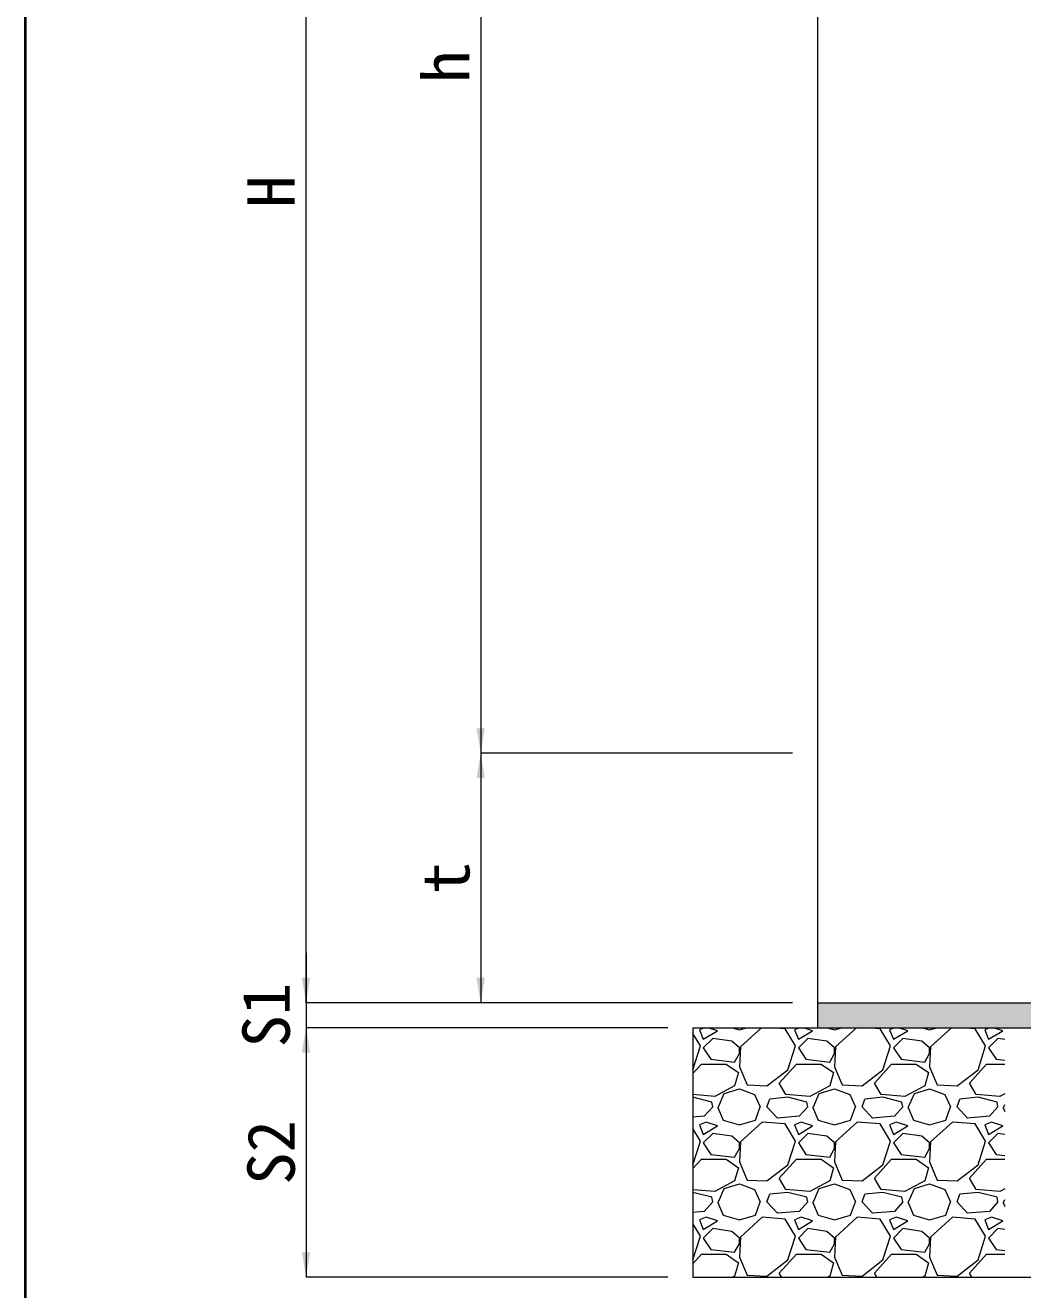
# Model space of a CAD drawing. Units: millimetres at full size; details may follow other scales. Extents: x 77366 to 106166, y -28085 to 6898.
# Drawn here: x 84466 to 85265, y 2733 to 3746 of the extents above; entities that cross this region are included whole.
import ezdxf
from ezdxf.enums import TextEntityAlignment as Align

# ---------------------------------------------------------------- set-up
doc = ezdxf.new("R2010")
doc.units = ezdxf.units.MM
doc.header["$LTSCALE"] = 50
doc.layers.add('モルタル', color=7, linetype='Continuous')
for name, color, linetype, lineweight in [('図枠', 7, 'Continuous', 5), ('基礎', 7, 'Continuous', 5), ('寸法線', 7, 'Continuous', 13), ('本体', 2, 'Continuous', 20)]:
    doc.layers.add(name, color=color, linetype=linetype, lineweight=lineweight)
doc.styles.add('ＭＳ ゴシック', font='')
doc.styles.get('ＭＳ ゴシック').set_extended_font_data('MS Gothic')

# ---------------------------------------------------------------- blocks, each defined once
blk = doc.blocks.new('filled_arrow')
at = {"color": 0, "linetype": 'Continuous', "lineweight": -2}
blk.add_solid([(7.5, 1.25), (0, 0), (7.5, -1.25)], dxfattribs=at)

msp = doc.modelspace()

# ---------------------------------------------------------------- hatches: boundary and pattern name
at = {"layer": 'モルタル'}
msp.add_hatch(color=256, dxfattribs=at).paths.add_polyline_path([(86000.8, 2943.06), (86000.8, 2963.06), (85100.8, 2963.06), (85100.8, 2943.06)])

# ---------------------------------------------------------------- linework, layer by layer
at = {"layer": '図枠', "lineweight": 40}
msp.add_line((84465.8, 5414.64), (84465.8, -125.36), dxfattribs=at)
at = {"layer": '基礎', "color": 3, "lineweight": 20}
for p, q in [((85000.8, 2943.06), (86100.8, 2943.06)), ((85000.8, 2943.06), (85000.8, 2743.06)), ((85000.8, 2743.06), (86100.8, 2743.06))]:
    msp.add_line(p, q, dxfattribs=at)
at = {"layer": '基礎'}
for p, q in [((85010.11, 2943.06), (85006.15, 2941.36)), ((85006.15, 2941.36), (85009.19, 2933.74)), ((85009.19, 2933.74), (85020.62, 2940.6)), ((85020.62, 2940.6), (85013.24, 2943.06)), ((85032.37, 2943.06), (85038.15, 2941.36)), ((85038.15, 2941.36), (85043.93, 2943.06)), ((85055.8, 2943.06), (85038.91, 2927.65)), ((85074.73, 2942.12), (85063.47, 2943.06)), ((85083.11, 2928.41), (85074.73, 2942.12)), ((85086.31, 2943.06), (85082.35, 2941.36)), ((85082.35, 2941.36), (85085.39, 2933.74)), ((85085.39, 2933.74), (85096.82, 2940.6)), ((85096.82, 2940.6), (85089.44, 2943.06)), ((85108.57, 2943.06), (85114.35, 2941.36)), ((85114.35, 2941.36), (85120.13, 2943.06)), ((85132, 2943.06), (85115.11, 2927.65)), ((85150.93, 2942.12), (85139.67, 2943.06)), ((85159.31, 2928.41), (85150.93, 2942.12)), ((85162.51, 2943.06), (85158.55, 2941.36)), ((85158.55, 2941.36), (85161.59, 2933.74)), ((85161.59, 2933.74), (85173.02, 2940.6)), ((85173.02, 2940.6), (85165.64, 2943.06)), ((85184.77, 2943.06), (85190.55, 2941.36)), ((85190.55, 2941.36), (85196.33, 2943.06)), ((85208.2, 2943.06), (85191.31, 2927.65)), ((85227.13, 2942.12), (85215.87, 2943.06)), ((85235.51, 2928.41), (85227.13, 2942.12)), ((85238.71, 2943.06), (85234.75, 2941.36)), ((85234.75, 2941.36), (85237.79, 2933.74)), ((85237.79, 2933.74), (85249.22, 2940.6)), ((85249.22, 2940.6), (85241.84, 2943.06)), ((85006.91, 2928.41), (85000.8, 2938.41)), ((85016.81, 2934.5), (85009.19, 2926.88)), ((85032.05, 2932.22), (85016.81, 2934.5)), ((85038.15, 2926.88), (85032.05, 2932.22)), ((85093.01, 2934.5), (85085.39, 2926.88)), ((85108.25, 2932.22), (85093.01, 2934.5)), ((85114.35, 2926.88), (85108.25, 2932.22)), ((85169.21, 2934.5), (85161.59, 2926.88)), ((85184.45, 2932.22), (85169.21, 2934.5)), ((85190.55, 2926.88), (85184.45, 2932.22)), ((85245.41, 2934.5), (85237.79, 2926.88)), ((85250.8, 2933.7), (85245.41, 2934.5)), ((85000.81, 2909.36), (85006.91, 2928.41)), ((85009.19, 2926.88), (85015.29, 2917.74)), ((85034.34, 2915.45), (85038.15, 2922.31)), ((85038.91, 2927.65), (85038.15, 2911.64)), ((85038.15, 2922.31), (85038.15, 2926.88)), ((85077.01, 2909.36), (85083.11, 2928.41)), ((85085.39, 2926.88), (85091.49, 2917.74)), ((85110.54, 2915.45), (85114.35, 2922.31)), ((85115.11, 2927.65), (85114.35, 2911.64)), ((85114.35, 2922.31), (85114.35, 2926.88)), ((85153.21, 2909.36), (85159.31, 2928.41)), ((85161.59, 2926.88), (85167.69, 2917.74)), ((85186.74, 2915.45), (85190.55, 2922.31)), ((85191.31, 2927.65), (85190.55, 2911.64)), ((85190.55, 2922.31), (85190.55, 2926.88)), ((85229.41, 2909.36), (85235.51, 2928.41)), ((85237.79, 2926.88), (85243.89, 2917.74)), ((85000.8, 2906.29), (85007.67, 2913.93)), ((85000.8, 2909.35), (85000.81, 2909.36)), ((85007.67, 2913.93), (85027.48, 2913.93)), ((85015.29, 2917.74), (85034.34, 2915.45)), ((85027.48, 2913.93), (85037.39, 2907.07)), ((85038.15, 2911.64), (85044.25, 2897.17)), ((85060.25, 2896.4), (85077.01, 2909.36)), ((85070.15, 2898.69), (85083.87, 2913.93)), ((85083.87, 2913.93), (85103.68, 2913.93)), ((85091.49, 2917.74), (85110.54, 2915.45)), ((85103.68, 2913.93), (85113.59, 2907.07)), ((85114.35, 2911.64), (85120.45, 2897.17)), ((85136.45, 2896.4), (85153.21, 2909.36)), ((85146.35, 2898.69), (85160.07, 2913.93)), ((85160.07, 2913.93), (85179.88, 2913.93)), ((85167.69, 2917.74), (85186.74, 2915.45)), ((85179.88, 2913.93), (85189.79, 2907.07)), ((85190.55, 2911.64), (85196.65, 2897.17)), ((85212.65, 2896.4), (85229.41, 2909.36)), ((85222.55, 2898.69), (85236.27, 2913.93)), ((85236.27, 2913.93), (85250.8, 2913.93)), ((85243.89, 2917.74), (85250.8, 2916.91)), ((85037.39, 2907.07), (85034.34, 2896.4)), ((85075.49, 2889.55), (85070.15, 2898.69)), ((85113.59, 2907.07), (85110.54, 2896.4)), ((85151.69, 2889.55), (85146.35, 2898.69)), ((85189.79, 2907.07), (85186.74, 2896.4)), ((85227.89, 2889.55), (85222.55, 2898.69)), ((85018.34, 2888.02), (85000.8, 2889.43)), ((85034.34, 2896.4), (85018.34, 2888.02)), ((85021.39, 2879.64), (85025.96, 2890.31)), ((85025.96, 2890.31), (85038.15, 2894.12)), ((85038.15, 2894.12), (85050.34, 2889.55)), ((85044.25, 2897.17), (85060.25, 2896.4)), ((85050.34, 2889.55), (85054.91, 2879.64)), ((85094.54, 2888.02), (85075.49, 2889.55)), ((85110.54, 2896.4), (85094.54, 2888.02)), ((85097.59, 2879.64), (85102.16, 2890.31)), ((85102.16, 2890.31), (85114.35, 2894.12)), ((85114.35, 2894.12), (85126.54, 2889.55)), ((85120.45, 2897.17), (85136.45, 2896.4)), ((85126.54, 2889.55), (85131.11, 2879.64)), ((85170.74, 2888.02), (85151.69, 2889.55)), ((85186.74, 2896.4), (85170.74, 2888.02)), ((85173.79, 2879.64), (85178.36, 2890.31)), ((85178.36, 2890.31), (85190.55, 2894.12)), ((85190.55, 2894.12), (85202.74, 2889.55)), ((85196.65, 2897.17), (85212.65, 2896.4)), ((85202.74, 2889.55), (85207.31, 2879.64)), ((85246.94, 2888.02), (85227.89, 2889.55)), ((85250.8, 2890.04), (85246.94, 2888.02)), ((85000.81, 2887.26), (85000.8, 2887.26)), ((85016.05, 2883.45), (85000.81, 2887.26)), ((85016.81, 2879.64), (85009.96, 2872.02)), ((85016.81, 2879.64), (85016.05, 2883.45)), ((85020.62, 2879.64), (85025.2, 2868.97)), ((85051.1, 2868.97), (85054.91, 2879.64)), ((85060.25, 2879.64), (85062.53, 2885.74)), ((85068.63, 2870.5), (85060.25, 2879.64)), ((85077.01, 2887.26), (85062.53, 2885.74)), ((85092.25, 2883.45), (85077.01, 2887.26)), ((85093.01, 2879.64), (85086.16, 2872.02)), ((85093.01, 2879.64), (85092.25, 2883.45)), ((85096.82, 2879.64), (85101.4, 2868.97)), ((85127.3, 2868.97), (85131.11, 2879.64)), ((85136.45, 2879.64), (85138.73, 2885.74)), ((85144.83, 2870.5), (85136.45, 2879.64)), ((85153.21, 2887.26), (85138.73, 2885.74)), ((85168.45, 2883.45), (85153.21, 2887.26)), ((85169.21, 2879.64), (85162.36, 2872.02)), ((85169.21, 2879.64), (85168.45, 2883.45)), ((85173.02, 2879.64), (85177.6, 2868.97)), ((85203.5, 2868.97), (85207.31, 2879.64)), ((85212.65, 2879.64), (85214.93, 2885.74)), ((85221.03, 2870.5), (85212.65, 2879.64)), ((85229.41, 2887.26), (85214.93, 2885.74)), ((85244.65, 2883.45), (85229.41, 2887.26)), ((85245.41, 2879.64), (85238.56, 2872.02)), ((85245.41, 2879.64), (85244.65, 2883.45)), ((85249.22, 2879.64), (85250.8, 2875.97)), ((85249.99, 2879.64), (85250.8, 2881.53)), ((85009.96, 2872.02), (85000.8, 2871.22)), ((85025.2, 2868.97), (85038.15, 2865.16)), ((85038.15, 2865.16), (85051.1, 2868.97)), ((85086.16, 2872.02), (85068.63, 2870.5)), ((85101.4, 2868.97), (85114.35, 2865.16)), ((85114.35, 2865.16), (85127.3, 2868.97)), ((85162.36, 2872.02), (85144.83, 2870.5)), ((85177.6, 2868.97), (85190.55, 2865.16)), ((85190.55, 2865.16), (85203.5, 2868.97)), ((85238.56, 2872.02), (85221.03, 2870.5)), ((85006.91, 2852.21), (85000.8, 2862.21)), ((85011.48, 2867.45), (85006.15, 2865.16)), ((85006.15, 2865.16), (85009.19, 2857.54)), ((85009.19, 2857.54), (85020.62, 2864.4)), ((85016.81, 2858.3), (85009.19, 2850.68)), ((85020.62, 2864.4), (85011.48, 2867.45)), ((85032.05, 2856.02), (85016.81, 2858.3)), ((85056.44, 2867.45), (85038.91, 2851.45)), ((85074.73, 2865.92), (85056.44, 2867.45)), ((85083.11, 2852.21), (85074.73, 2865.92)), ((85087.68, 2867.45), (85082.35, 2865.16)), ((85082.35, 2865.16), (85085.39, 2857.54)), ((85085.39, 2857.54), (85096.82, 2864.4)), ((85093.01, 2858.3), (85085.39, 2850.68)), ((85096.82, 2864.4), (85087.68, 2867.45)), ((85108.25, 2856.02), (85093.01, 2858.3)), ((85132.64, 2867.45), (85115.11, 2851.45)), ((85150.93, 2865.92), (85132.64, 2867.45)), ((85159.31, 2852.21), (85150.93, 2865.92)), ((85163.88, 2867.45), (85158.55, 2865.16)), ((85158.55, 2865.16), (85161.59, 2857.54)), ((85161.59, 2857.54), (85173.02, 2864.4)), ((85169.21, 2858.3), (85161.59, 2850.68)), ((85173.02, 2864.4), (85163.88, 2867.45)), ((85184.45, 2856.02), (85169.21, 2858.3)), ((85208.84, 2867.45), (85191.31, 2851.45)), ((85227.13, 2865.92), (85208.84, 2867.45)), ((85235.51, 2852.21), (85227.13, 2865.92)), ((85240.08, 2867.45), (85234.75, 2865.16)), ((85234.75, 2865.16), (85237.79, 2857.54)), ((85237.79, 2857.54), (85249.22, 2864.4)), ((85245.41, 2858.3), (85237.79, 2850.68)), ((85249.22, 2864.4), (85240.08, 2867.45)), ((85250.8, 2857.5), (85245.41, 2858.3)), ((85000.81, 2833.16), (85006.91, 2852.21)), ((85009.19, 2850.68), (85015.29, 2841.54)), ((85038.15, 2850.68), (85032.05, 2856.02)), ((85038.91, 2851.45), (85038.15, 2835.44)), ((85038.15, 2846.11), (85038.15, 2850.68)), ((85077.01, 2833.16), (85083.11, 2852.21)), ((85085.39, 2850.68), (85091.49, 2841.54)), ((85114.35, 2850.68), (85108.25, 2856.02)), ((85115.11, 2851.45), (85114.35, 2835.44)), ((85114.35, 2846.11), (85114.35, 2850.68)), ((85153.21, 2833.16), (85159.31, 2852.21)), ((85161.59, 2850.68), (85167.69, 2841.54)), ((85190.55, 2850.68), (85184.45, 2856.02)), ((85191.31, 2851.45), (85190.55, 2835.44)), ((85190.55, 2846.11), (85190.55, 2850.68)), ((85229.41, 2833.16), (85235.51, 2852.21)), ((85237.79, 2850.68), (85243.89, 2841.54)), ((85000.8, 2830.09), (85007.67, 2837.73)), ((85007.67, 2837.73), (85027.48, 2837.73)), ((85015.29, 2841.54), (85034.34, 2839.25)), ((85027.48, 2837.73), (85037.39, 2830.87)), ((85034.34, 2839.25), (85038.15, 2846.11)), ((85070.15, 2822.49), (85083.87, 2837.73)), ((85083.87, 2837.73), (85103.68, 2837.73)), ((85091.49, 2841.54), (85110.54, 2839.25)), ((85103.68, 2837.73), (85113.59, 2830.87)), ((85110.54, 2839.25), (85114.35, 2846.11)), ((85146.35, 2822.49), (85160.07, 2837.73)), ((85160.07, 2837.73), (85179.88, 2837.73)), ((85167.69, 2841.54), (85186.74, 2839.25)), ((85179.88, 2837.73), (85189.79, 2830.87)), ((85186.74, 2839.25), (85190.55, 2846.11)), ((85222.55, 2822.49), (85236.27, 2837.73)), ((85236.27, 2837.73), (85250.8, 2837.73)), ((85243.89, 2841.54), (85250.8, 2840.71)), ((85000.8, 2833.15), (85000.81, 2833.16)), ((85037.39, 2830.87), (85034.34, 2820.2)), ((85038.15, 2835.44), (85044.25, 2820.97)), ((85060.25, 2820.2), (85077.01, 2833.16)), ((85113.59, 2830.87), (85110.54, 2820.2)), ((85114.35, 2835.44), (85120.45, 2820.97)), ((85136.45, 2820.2), (85153.21, 2833.16)), ((85189.79, 2830.87), (85186.74, 2820.2)), ((85190.55, 2835.44), (85196.65, 2820.97)), ((85212.65, 2820.2), (85229.41, 2833.16)), ((85034.34, 2820.2), (85018.34, 2811.82)), ((85025.96, 2814.11), (85038.15, 2817.92)), ((85038.15, 2817.92), (85050.34, 2813.35)), ((85044.25, 2820.97), (85060.25, 2820.2)), ((85075.49, 2813.35), (85070.15, 2822.49)), ((85110.54, 2820.2), (85094.54, 2811.82)), ((85102.16, 2814.11), (85114.35, 2817.92)), ((85114.35, 2817.92), (85126.54, 2813.35)), ((85120.45, 2820.97), (85136.45, 2820.2)), ((85151.69, 2813.35), (85146.35, 2822.49)), ((85186.74, 2820.2), (85170.74, 2811.82)), ((85178.36, 2814.11), (85190.55, 2817.92)), ((85190.55, 2817.92), (85202.74, 2813.35)), ((85196.65, 2820.97), (85212.65, 2820.2)), ((85227.89, 2813.35), (85222.55, 2822.49)), ((85018.34, 2811.82), (85000.8, 2813.23)), ((85000.81, 2811.06), (85000.8, 2811.06)), ((85016.05, 2807.25), (85000.81, 2811.06)), ((85016.81, 2803.44), (85016.05, 2807.25)), ((85021.39, 2803.44), (85025.96, 2814.11)), ((85050.34, 2813.35), (85054.91, 2803.44)), ((85060.25, 2803.44), (85062.53, 2809.54)), ((85077.01, 2811.06), (85062.53, 2809.54)), ((85094.54, 2811.82), (85075.49, 2813.35)), ((85092.25, 2807.25), (85077.01, 2811.06)), ((85093.01, 2803.44), (85092.25, 2807.25)), ((85097.59, 2803.44), (85102.16, 2814.11)), ((85126.54, 2813.35), (85131.11, 2803.44)), ((85136.45, 2803.44), (85138.73, 2809.54)), ((85153.21, 2811.06), (85138.73, 2809.54)), ((85170.74, 2811.82), (85151.69, 2813.35)), ((85168.45, 2807.25), (85153.21, 2811.06)), ((85169.21, 2803.44), (85168.45, 2807.25)), ((85173.79, 2803.44), (85178.36, 2814.11)), ((85202.74, 2813.35), (85207.31, 2803.44)), ((85212.65, 2803.44), (85214.93, 2809.54)), ((85229.41, 2811.06), (85214.93, 2809.54)), ((85246.94, 2811.82), (85227.89, 2813.35)), ((85244.65, 2807.25), (85229.41, 2811.06)), ((85245.41, 2803.44), (85244.65, 2807.25)), ((85250.8, 2813.84), (85246.94, 2811.82)), ((85016.81, 2803.44), (85009.96, 2795.82)), ((85020.62, 2803.44), (85025.2, 2792.77)), ((85051.1, 2792.77), (85054.91, 2803.44)), ((85068.63, 2794.3), (85060.25, 2803.44)), ((85093.01, 2803.44), (85086.16, 2795.82)), ((85096.82, 2803.44), (85101.4, 2792.77)), ((85127.3, 2792.77), (85131.11, 2803.44)), ((85144.83, 2794.3), (85136.45, 2803.44)), ((85169.21, 2803.44), (85162.36, 2795.82)), ((85173.02, 2803.44), (85177.6, 2792.77)), ((85203.5, 2792.77), (85207.31, 2803.44)), ((85221.03, 2794.3), (85212.65, 2803.44)), ((85245.41, 2803.44), (85238.56, 2795.82)), ((85249.22, 2803.44), (85250.8, 2799.77)), ((85249.99, 2803.44), (85250.8, 2805.33)), ((85009.96, 2795.82), (85000.8, 2795.02)), ((85011.48, 2791.25), (85006.15, 2788.96)), ((85006.15, 2788.96), (85009.19, 2781.34)), ((85009.19, 2781.34), (85020.62, 2788.2)), ((85020.62, 2788.2), (85011.48, 2791.25)), ((85025.2, 2792.77), (85038.15, 2788.96)), ((85038.15, 2788.96), (85051.1, 2792.77)), ((85056.44, 2791.25), (85038.91, 2775.25)), ((85074.73, 2789.72), (85056.44, 2791.25)), ((85086.16, 2795.82), (85068.63, 2794.3)), ((85083.11, 2776.01), (85074.73, 2789.72)), ((85087.68, 2791.25), (85082.35, 2788.96)), ((85082.35, 2788.96), (85085.39, 2781.34)), ((85085.39, 2781.34), (85096.82, 2788.2)), ((85096.82, 2788.2), (85087.68, 2791.25)), ((85101.4, 2792.77), (85114.35, 2788.96)), ((85114.35, 2788.96), (85127.3, 2792.77)), ((85132.64, 2791.25), (85115.11, 2775.25)), ((85150.93, 2789.72), (85132.64, 2791.25)), ((85162.36, 2795.82), (85144.83, 2794.3)), ((85159.31, 2776.01), (85150.93, 2789.72)), ((85163.88, 2791.25), (85158.55, 2788.96)), ((85158.55, 2788.96), (85161.59, 2781.34)), ((85161.59, 2781.34), (85173.02, 2788.2)), ((85173.02, 2788.2), (85163.88, 2791.25)), ((85177.6, 2792.77), (85190.55, 2788.96)), ((85190.55, 2788.96), (85203.5, 2792.77)), ((85208.84, 2791.25), (85191.31, 2775.25)), ((85227.13, 2789.72), (85208.84, 2791.25)), ((85238.56, 2795.82), (85221.03, 2794.3)), ((85235.51, 2776.01), (85227.13, 2789.72)), ((85240.08, 2791.25), (85234.75, 2788.96)), ((85234.75, 2788.96), (85237.79, 2781.34)), ((85237.79, 2781.34), (85249.22, 2788.2)), ((85249.22, 2788.2), (85240.08, 2791.25)), ((85006.91, 2776.01), (85000.8, 2786.01)), ((85016.81, 2782.1), (85009.19, 2774.48)), ((85032.05, 2779.82), (85016.81, 2782.1)), ((85038.15, 2774.48), (85032.05, 2779.82)), ((85093.01, 2782.1), (85085.39, 2774.48)), ((85108.25, 2779.82), (85093.01, 2782.1)), ((85114.35, 2774.48), (85108.25, 2779.82)), ((85169.21, 2782.1), (85161.59, 2774.48)), ((85184.45, 2779.82), (85169.21, 2782.1)), ((85190.55, 2774.48), (85184.45, 2779.82)), ((85245.41, 2782.1), (85237.79, 2774.48)), ((85250.8, 2781.3), (85245.41, 2782.1)), ((85000.81, 2756.96), (85006.91, 2776.01)), ((85009.19, 2774.48), (85015.29, 2765.34)), ((85034.34, 2763.05), (85038.15, 2769.91)), ((85038.91, 2775.25), (85038.15, 2759.24)), ((85038.15, 2769.91), (85038.15, 2774.48)), ((85077.01, 2756.96), (85083.11, 2776.01)), ((85085.39, 2774.48), (85091.49, 2765.34)), ((85110.54, 2763.05), (85114.35, 2769.91)), ((85115.11, 2775.25), (85114.35, 2759.24)), ((85114.35, 2769.91), (85114.35, 2774.48)), ((85153.21, 2756.96), (85159.31, 2776.01)), ((85161.59, 2774.48), (85167.69, 2765.34)), ((85186.74, 2763.05), (85190.55, 2769.91)), ((85191.31, 2775.25), (85190.55, 2759.24)), ((85190.55, 2769.91), (85190.55, 2774.48)), ((85229.41, 2756.96), (85235.51, 2776.01)), ((85237.79, 2774.48), (85243.89, 2765.34)), ((85000.8, 2753.89), (85007.67, 2761.53)), ((85000.8, 2756.95), (85000.81, 2756.96)), ((85007.67, 2761.53), (85027.48, 2761.53)), ((85015.29, 2765.34), (85034.34, 2763.05)), ((85027.48, 2761.53), (85037.39, 2754.67)), ((85038.15, 2759.24), (85044.25, 2744.77)), ((85060.25, 2744), (85077.01, 2756.96)), ((85070.15, 2746.29), (85083.87, 2761.53)), ((85083.87, 2761.53), (85103.68, 2761.53)), ((85091.49, 2765.34), (85110.54, 2763.05)), ((85103.68, 2761.53), (85113.59, 2754.67)), ((85114.35, 2759.24), (85120.45, 2744.77)), ((85136.45, 2744), (85153.21, 2756.96)), ((85146.35, 2746.29), (85160.07, 2761.53)), ((85160.07, 2761.53), (85179.88, 2761.53)), ((85167.69, 2765.34), (85186.74, 2763.05)), ((85179.88, 2761.53), (85189.79, 2754.67)), ((85190.55, 2759.24), (85196.65, 2744.77)), ((85212.65, 2744), (85229.41, 2756.96)), ((85222.55, 2746.29), (85236.27, 2761.53)), ((85236.27, 2761.53), (85250.8, 2761.53)), ((85243.89, 2765.34), (85250.8, 2764.51)), ((85037.39, 2754.67), (85034.34, 2744)), ((85072.04, 2743.06), (85070.15, 2746.29)), ((85113.59, 2754.67), (85110.54, 2744)), ((85148.24, 2743.06), (85146.35, 2746.29)), ((85189.79, 2754.67), (85186.74, 2744)), ((85224.44, 2743.06), (85222.55, 2746.29)), ((85034.34, 2744), (85032.54, 2743.06)), ((85044.25, 2744.77), (85060.25, 2744)), ((85110.54, 2744), (85108.74, 2743.06)), ((85120.45, 2744.77), (85136.45, 2744)), ((85186.74, 2744), (85184.94, 2743.06)), ((85196.65, 2744.77), (85212.65, 2744))]:
    msp.add_line(p, q, dxfattribs=at)
at = {"layer": '寸法線'}
for p, q in [((84690.8, 2963.06), (84690.8, 4263.06)), ((84830.8, 4263.06), (84830.8, 3163.06)), ((85080.8, 3163.06), (84830.8, 3163.06)), ((84830.8, 3163.06), (84830.8, 2963.06)), ((85080.8, 3163.06), (84830.8, 3163.06)), ((84690.8, 3003.06), (84690.8, 2903.06)), ((85080.8, 2963.06), (84690.8, 2963.06)), ((85080.8, 2963.06), (84690.8, 2963.06)), ((85080.8, 2963.06), (84830.8, 2963.06)), ((84980.8, 2943.06), (84690.8, 2943.06)), ((84690.8, 2943.06), (84690.8, 2743.06)), ((84980.8, 2943.06), (84690.8, 2943.06)), ((84980.8, 2743.06), (84690.8, 2743.06))]:
    msp.add_line(p, q, dxfattribs=at)
at = {"layer": '本体'}
for p, q in [((85100.8, 4257.06), (85100.8, 2963.06)), ((85100.8, 2963.06), (86000.8, 2963.06)), ((85100.8, 2963.06), (85100.8, 2943.06)), ((85100.8, 2943.06), (86000.8, 2943.06))]:
    msp.add_line(p, q, dxfattribs=at)

# ---------------------------------------------------------------- block references
at = {"layer": '寸法線', "xscale": 2.67, "yscale": 2.67}
for p, rotation in [((84830.8, 3163.06), 90), ((84830.8, 3163.06), 270), ((84690.8, 2963.06), 90), ((84690.8, 2963.06), 90), ((84830.8, 2963.06), 90), ((84690.8, 2943.06), 270), ((84690.8, 2943.06), 270), ((84690.8, 2743.06), 90)]:
    msp.add_blockref('filled_arrow', p, dxfattribs=dict(at, rotation=rotation))

# ---------------------------------------------------------------- texts
at = {"layer": '寸法線', "style": 'ＭＳ ゴシック'}
for s, p in [('h', (84802.8, 3713.06)), ('H', (84662.8, 3613.06)), ('t', (84802.8, 3063.06)), ('S1', (84658.8, 2953.06)), ('S2', (84662.8, 2843.06))]:
    msp.add_text(s, height=37.98, rotation=90, dxfattribs=at).set_placement(p, align=Align.MIDDLE_CENTER)

doc.saveas('drawing.dxf')
